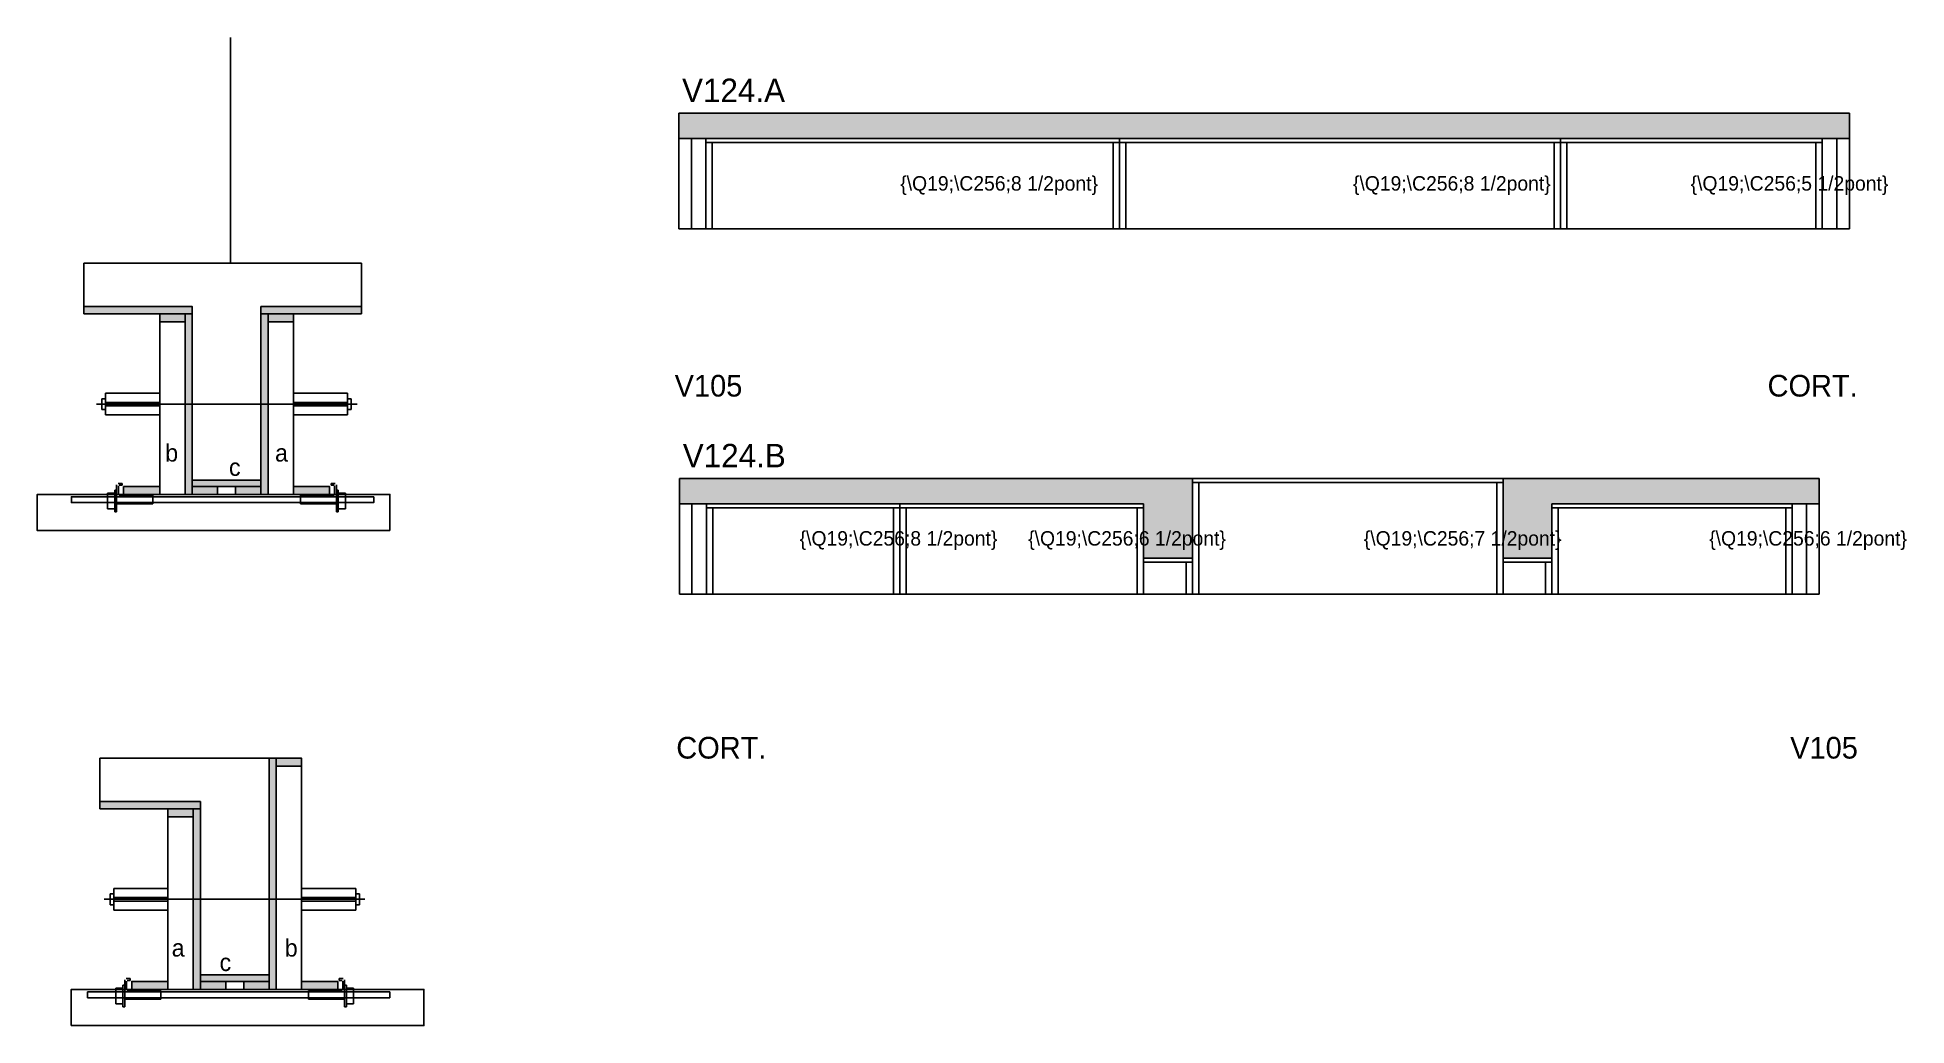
# Model space of a CAD drawing. Header units: metres. Extents: x 4917 to 5952, y 11780 to 12327.
import ezdxf

# ---------------------------------------------------------------- set-up
doc = ezdxf.new("R2010")
doc.units = ezdxf.units.M
for name, color, linetype in [('5', 7, 'Continuous'), ('barrote', 7, 'Continuous'), ('CONCRETO', 7, 'Continuous'), ('COTA', 7, 'Continuous'), ('detalhes', 7, 'Continuous'), ('Hachura', 7, 'Continuous'), ('Madeira', 7, 'Continuous'), ('Painéis', 7, 'Continuous'), ('presilha', 7, 'Continuous'), ('SARR_2.2x7', 7, 'Continuous'), ('SARR_3.5x7', 7, 'Continuous'), ('SCO-___-LAJ', 7, 'Continuous'), ('TENSOR', 7, 'Continuous'), ('texto', 7, 'Continuous'), ('Texto Seção', 7, 'Continuous')]:
    doc.layers.add(name, color=color, linetype=linetype)

msp = doc.modelspace()

# ---------------------------------------------------------------- hatches: boundary and pattern name
at = {"layer": 'COTA'}
h = msp.add_hatch(color=7, dxfattribs=at)
h.dxf.hatch_style = 1
h.paths.add_polyline_path([(5920, 12285.1), (5920, 12271.1), (5920, 12271.1), (5272, 12271.1), (5272, 12271.1), (5272, 12285.1), (5272, 12285.1), (5920, 12285.1)])
h = msp.add_hatch(color=7, dxfattribs=at)
h.dxf.hatch_style = 1
h.paths.add_polyline_path([(5556.3, 12038.9), (5556.3, 12082.9), (5556.3, 12082.9), (5272.3, 12082.9), (5272.3, 12082.9), (5272.3, 12068.9), (5272.3, 12068.9), (5529.3, 12068.9), (5529.3, 12068.9), (5529.3, 12038.9), (5529.3, 12038.9), (5556.3, 12038.9)])
h.paths.add_polyline_path([(5728.3, 12082.9), (5728.3, 12038.9), (5728.3, 12038.9), (5755.3, 12038.9), (5755.3, 12038.9), (5755.3, 12068.9), (5755.3, 12068.9), (5903.3, 12068.9), (5903.3, 12068.9), (5903.3, 12082.9), (5903.3, 12082.9), (5728.3, 12082.9)])
at = {"layer": 'Hachura'}
h = msp.add_hatch(color=7, dxfattribs=at)
h.dxf.hatch_style = 1
h.paths.add_polyline_path([(4942.7, 12174.1), (4942.7, 12178.1), (4942.7, 12178.1), (5002.7, 12178.1), (5002.7, 12178.1), (5002.7, 12174.1), (5002.7, 12174.1), (4942.7, 12174.1)])
h = msp.add_hatch(color=7, dxfattribs=at)
h.dxf.hatch_style = 1
h.paths.add_polyline_path([(4998.7, 12169.7), (4998.7, 12174.1), (4998.7, 12174.1), (4984.7, 12174.1), (4984.7, 12174.1), (4984.7, 12169.7), (4984.7, 12169.7), (4998.7, 12169.7)])
h = msp.add_hatch(color=7, dxfattribs=at)
h.dxf.hatch_style = 1
h.paths.add_polyline_path([(4998.7, 12174.1), (5002.7, 12174.1), (5002.7, 12174.1), (5002.7, 12074.1), (5002.7, 12074.1), (4998.7, 12074.1), (4998.7, 12074.1), (4998.7, 12174.1)])
h = msp.add_hatch(color=7, dxfattribs=at)
h.dxf.hatch_style = 1
h.paths.add_polyline_path([(5040.7, 12174.1), (5040.7, 12178.1), (5040.7, 12178.1), (5096.3, 12178.1), (5096.3, 12178.1), (5096.3, 12174.1), (5096.3, 12174.1), (5040.7, 12174.1)])
h = msp.add_hatch(color=7, dxfattribs=at)
h.dxf.hatch_style = 1
h.paths.add_polyline_path([(5044.7, 12174.1), (5040.7, 12174.1), (5040.7, 12174.1), (5040.7, 12074.1), (5040.7, 12074.1), (5044.7, 12074.1), (5044.7, 12074.1), (5044.7, 12174.1)])
h = msp.add_hatch(color=7, dxfattribs=at)
h.dxf.hatch_style = 1
h.paths.add_polyline_path([(5044.7, 12169.7), (5044.7, 12174.1), (5044.7, 12174.1), (5058.7, 12174.1), (5058.7, 12174.1), (5058.7, 12169.7), (5058.7, 12169.7), (5044.7, 12169.7)])
h = msp.add_hatch(color=7, dxfattribs=at)
h.dxf.hatch_style = 1
h.paths.add_polyline_path([(4964.7, 12074.1), (4964.7, 12078.5), (4964.7, 12078.5), (4984.7, 12078.5), (4984.7, 12078.5), (4984.7, 12074.1), (4984.7, 12074.1), (4964.7, 12074.1)])
h = msp.add_hatch(color=7, dxfattribs=at)
h.dxf.hatch_style = 1
h.paths.add_polyline_path([(5002.7, 12078.5), (5002.7, 12082.1), (5002.7, 12082.1), (5040.7, 12082.1), (5040.7, 12082.1), (5040.7, 12078.5), (5040.7, 12078.5), (5002.7, 12078.5)])
h = msp.add_hatch(color=7, dxfattribs=at)
h.dxf.hatch_style = 1
h.paths.add_polyline_path([(5002.7, 12074.1), (5002.7, 12078.5), (5002.7, 12078.5), (5016.7, 12078.5), (5016.7, 12078.5), (5016.7, 12074.1), (5016.7, 12074.1), (5002.7, 12074.1)])
h = msp.add_hatch(color=7, dxfattribs=at)
h.dxf.hatch_style = 1
h.paths.add_polyline_path([(5040.7, 12074.1), (5040.7, 12078.5), (5040.7, 12078.5), (5026.7, 12078.5), (5026.7, 12078.5), (5026.7, 12074.1), (5026.7, 12074.1), (5040.7, 12074.1)])
h = msp.add_hatch(color=7, dxfattribs=at)
h.dxf.hatch_style = 1
h.paths.add_polyline_path([(5078.7, 12074.1), (5078.7, 12078.5), (5078.7, 12078.5), (5058.7, 12078.5), (5058.7, 12078.5), (5058.7, 12074.1), (5058.7, 12074.1), (5078.7, 12074.1)])
h = msp.add_hatch(color=7, dxfattribs=at)
h.dxf.hatch_style = 1
h.paths.add_polyline_path([(5049.2, 11928.1), (5045.2, 11928.1), (5045.2, 11928.1), (5045.2, 11800.1), (5045.2, 11800.1), (5049.2, 11800.1), (5049.2, 11800.1), (5049.2, 11928.1)])
h = msp.add_hatch(color=7, dxfattribs=at)
h.dxf.hatch_style = 1
h.paths.add_polyline_path([(5049.2, 11923.7), (5049.2, 11928.1), (5049.2, 11928.1), (5063.2, 11928.1), (5063.2, 11928.1), (5063.2, 11923.7), (5063.2, 11923.7), (5049.2, 11923.7)])
h = msp.add_hatch(color=7, dxfattribs=at)
h.dxf.hatch_style = 1
h.paths.add_polyline_path([(5007.2, 11900.1), (5007.2, 11904.1), (5007.2, 11904.1), (4951.6, 11904.1), (4951.6, 11904.1), (4951.6, 11900.1), (4951.6, 11900.1), (5007.2, 11900.1)])
h = msp.add_hatch(color=7, dxfattribs=at)
h.dxf.hatch_style = 1
h.paths.add_polyline_path([(5003.2, 11895.7), (5003.2, 11900.1), (5003.2, 11900.1), (4989.2, 11900.1), (4989.2, 11900.1), (4989.2, 11895.7), (4989.2, 11895.7), (5003.2, 11895.7)])
h = msp.add_hatch(color=7, dxfattribs=at)
h.dxf.hatch_style = 1
h.paths.add_polyline_path([(5003.2, 11900.1), (5007.2, 11900.1), (5007.2, 11900.1), (5007.2, 11800.1), (5007.2, 11800.1), (5003.2, 11800.1), (5003.2, 11800.1), (5003.2, 11900.1)])
h = msp.add_hatch(color=7, dxfattribs=at)
h.dxf.hatch_style = 1
h.paths.add_polyline_path([(5045.2, 11804.5), (5045.2, 11808.1), (5045.2, 11808.1), (5007.2, 11808.1), (5007.2, 11808.1), (5007.2, 11804.5), (5007.2, 11804.5), (5045.2, 11804.5)])
h = msp.add_hatch(color=7, dxfattribs=at)
h.dxf.hatch_style = 1
h.paths.add_polyline_path([(4969.2, 11800.1), (4969.2, 11804.5), (4969.2, 11804.5), (4989.2, 11804.5), (4989.2, 11804.5), (4989.2, 11800.1), (4989.2, 11800.1), (4969.2, 11800.1)])
h = msp.add_hatch(color=7, dxfattribs=at)
h.dxf.hatch_style = 1
h.paths.add_polyline_path([(5007.2, 11800.1), (5007.2, 11804.5), (5007.2, 11804.5), (5021.2, 11804.5), (5021.2, 11804.5), (5021.2, 11800.1), (5021.2, 11800.1), (5007.2, 11800.1)])
h = msp.add_hatch(color=7, dxfattribs=at)
h.dxf.hatch_style = 1
h.paths.add_polyline_path([(5045.2, 11800.1), (5045.2, 11804.5), (5045.2, 11804.5), (5031.2, 11804.5), (5031.2, 11804.5), (5031.2, 11800.1), (5031.2, 11800.1), (5045.2, 11800.1)])
h = msp.add_hatch(color=7, dxfattribs=at)
h.dxf.hatch_style = 1
h.paths.add_polyline_path([(5083.2, 11800.1), (5083.2, 11804.5), (5083.2, 11804.5), (5063.2, 11804.5), (5063.2, 11804.5), (5063.2, 11800.1), (5063.2, 11800.1), (5083.2, 11800.1)])

# ---------------------------------------------------------------- linework, layer by layer
at = {"color": 7, "lineweight": 25}
for p, q in [((4952.7, 12127.1), (4952.7, 12121.1)), ((4954.7, 12127.1), (4952.7, 12127.1)), ((4954.7, 12130.1), (4954.7, 12118.1)), ((4954.7, 12130.1), (4984.7, 12130.1)), ((5088.7, 12130.1), (5058.7, 12130.1)), ((5088.7, 12130.1), (5088.7, 12118.1)), ((5090.7, 12127.1), (5088.7, 12127.1)), ((5090.7, 12127.1), (5090.7, 12121.1)), ((4954.7, 12121.1), (4952.7, 12121.1)), ((4984.7, 12125.1), (4954.7, 12125.1)), ((4984.7, 12123.1), (4954.7, 12123.1)), ((4954.7, 12118.1), (4984.7, 12118.1)), ((5058.7, 12125.1), (5088.7, 12125.1)), ((5058.7, 12123.1), (5088.7, 12123.1)), ((5088.7, 12118.1), (5058.7, 12118.1)), ((5088.7, 12121.1), (5090.7, 12121.1)), ((4957.2, 11853), (4957.2, 11847)), ((4957.2, 11853), (4959.2, 11853)), ((4959.2, 11856), (4959.2, 11844)), ((4959.2, 11856), (4989.2, 11856)), ((4989.2, 11851), (4959.2, 11851)), ((4989.2, 11849), (4959.2, 11849)), ((5093.2, 11856), (5063.2, 11856)), ((5063.2, 11851), (5093.2, 11851)), ((5063.2, 11849), (5093.2, 11849)), ((5093.2, 11856), (5093.2, 11844)), ((5093.2, 11853), (5095.2, 11853)), ((5095.2, 11853), (5095.2, 11847)), ((4959.2, 11847), (4957.2, 11847)), ((4959.2, 11844), (4989.2, 11844)), ((5093.2, 11844), (5063.2, 11844)), ((5093.2, 11847), (5095.2, 11847))]:
    msp.add_line(p, q, dxfattribs=at)
at = {"layer": 'barrote', "color": 7, "lineweight": 25}
for points in [[(5112.1, 12054.1), (4916.9, 12054.1), (4916.9, 12074.1), (5112.1, 12074.1)], [(4935.7, 11780.1), (5130.9, 11780.1), (5130.9, 11800.1), (4935.7, 11800.1)]]:
    msp.add_lwpolyline(points, close=True, dxfattribs=at)
at = {"layer": 'CONCRETO', "color": 7, "lineweight": 25}
for points in [[(5096.3, 12178.1), (5096.3, 12202.1), (4942.7, 12202.1), (4942.7, 12178.1), (5002.7, 12178.1), (5002.7, 12082.1), (5040.7, 12082.1), (5040.7, 12178.1)], [(4951.6, 11904.1), (4951.6, 11928.1), (5045.2, 11928.1), (5045.2, 11900.1), (5045.2, 11900.1), (5045.2, 11808.1), (5007.2, 11808.1), (5007.2, 11904.1)]]:
    msp.add_lwpolyline(points, close=True, dxfattribs=at)
at = {"layer": 'COTA', "color": 7, "lineweight": 25}
for p, q in [((5272, 12285.1), (5920, 12285.1)), ((5272, 12271.1), (5272, 12285.1)), ((5920, 12271.1), (5920, 12285.1)), ((5272.3, 12082.9), (5556.3, 12082.9)), ((5272.3, 12068.9), (5272.3, 12082.9)), ((5728.3, 12082.9), (5903.3, 12082.9)), ((5903.3, 12068.9), (5903.3, 12082.9))]:
    msp.add_line(p, q, dxfattribs=at)
at = {"layer": 'Defpoints', "color": 7, "lineweight": 25}
msp.add_line((5023.9, 12202.1), (5023.9, 12327.1), dxfattribs=at)
at = {"layer": 'Madeira', "color": 7, "lineweight": 25}
for points in [[(4998.7, 12169.7), (4998.7, 12174.1), (4984.7, 12174.1), (4984.7, 12169.7)], [(4998.7, 12174.1), (4984.7, 12174.1), (4984.7, 12074.1), (4998.7, 12074.1)], [(5044.7, 12169.7), (5044.7, 12174.1), (5058.7, 12174.1), (5058.7, 12169.7)], [(5044.7, 12174.1), (5058.7, 12174.1), (5058.7, 12074.1), (5044.7, 12074.1)], [(4964.7, 12074.1), (4964.7, 12078.5), (4984.7, 12078.5), (4984.7, 12074.1)], [(5002.7, 12074.1), (5002.7, 12078.5), (5016.7, 12078.5), (5016.7, 12074.1)], [(5040.7, 12074.1), (5040.7, 12078.5), (5026.7, 12078.5), (5026.7, 12074.1)], [(5078.7, 12074.1), (5078.7, 12078.5), (5058.7, 12078.5), (5058.7, 12074.1)], [(5049.2, 11923.7), (5049.2, 11928.1), (5063.2, 11928.1), (5063.2, 11923.7)], [(5049.2, 11928.1), (5063.2, 11928.1), (5063.2, 11800.1), (5049.2, 11800.1)], [(5003.2, 11895.7), (5003.2, 11900.1), (4989.2, 11900.1), (4989.2, 11895.7)], [(5003.2, 11900.1), (4989.2, 11900.1), (4989.2, 11800.1), (5003.2, 11800.1)], [(4969.2, 11800.1), (4969.2, 11804.5), (4989.2, 11804.5), (4989.2, 11800.1)], [(5007.2, 11800.1), (5007.2, 11804.5), (5021.2, 11804.5), (5021.2, 11800.1)], [(5045.2, 11800.1), (5045.2, 11804.5), (5031.2, 11804.5), (5031.2, 11800.1)], [(5083.2, 11800.1), (5083.2, 11804.5), (5063.2, 11804.5), (5063.2, 11800.1)]]:
    msp.add_lwpolyline(points, close=True, dxfattribs=at)
at = {"layer": 'Painéis', "color": 7, "lineweight": 25}
for p, q in [((5272, 12271.1), (5920, 12271.1)), ((5272, 12221.1), (5272, 12271.1)), ((5516, 12221.1), (5516, 12271.1)), ((5760, 12221.1), (5760, 12271.1)), ((5920, 12221.1), (5920, 12271.1)), ((5272, 12221.1), (5920, 12221.1)), ((5556.3, 12082.9), (5728.3, 12082.9)), ((5556.3, 12018.9), (5556.3, 12082.9)), ((5728.3, 12038.9), (5728.3, 12082.9)), ((5272.3, 12068.9), (5529.3, 12068.9)), ((5272.3, 12018.9), (5272.3, 12068.9)), ((5394.3, 12018.9), (5394.3, 12068.9)), ((5529.3, 12038.9), (5529.3, 12068.9)), ((5755.3, 12068.9), (5903.3, 12068.9)), ((5755.3, 12018.9), (5755.3, 12068.9)), ((5903.3, 12018.9), (5903.3, 12068.9)), ((5556.3, 12038.9), (5529.3, 12038.9)), ((5755.3, 12038.9), (5728.3, 12038.9)), ((5272.3, 12018.9), (5903.3, 12018.9))]:
    msp.add_line(p, q, dxfattribs=at)
for points in [[(4942.7, 12174.1), (4942.7, 12178.1), (5002.7, 12178.1), (5002.7, 12174.1)], [(4998.7, 12174.1), (5002.7, 12174.1), (5002.7, 12074.1), (4998.7, 12074.1)], [(5040.7, 12174.1), (5040.7, 12178.1), (5096.3, 12178.1), (5096.3, 12174.1)], [(5044.7, 12174.1), (5040.7, 12174.1), (5040.7, 12074.1), (5044.7, 12074.1)], [(5002.7, 12078.5), (5002.7, 12082.1), (5040.7, 12082.1), (5040.7, 12078.5)], [(5049.2, 11928.1), (5045.2, 11928.1), (5045.2, 11800.1), (5049.2, 11800.1)], [(5007.2, 11900.1), (5007.2, 11904.1), (4951.6, 11904.1), (4951.6, 11900.1)], [(5003.2, 11900.1), (5007.2, 11900.1), (5007.2, 11800.1), (5003.2, 11800.1)], [(5045.2, 11804.5), (5045.2, 11808.1), (5007.2, 11808.1), (5007.2, 11804.5)]]:
    msp.add_lwpolyline(points, close=True, dxfattribs=at)
at = {"layer": 'presilha', "color": 7, "lineweight": 25}
for p, q in [((4959.8, 12076.5), (4960.8, 12076.5)), ((4959.8, 12064.5), (4959.8, 12076.5)), ((4960.8, 12073.3), (4960.8, 12079.4)), ((4960.8, 12076.5), (4960.8, 12064.5)), ((4963.8, 12080.2), (4961.6, 12080.2)), ((4961.8, 12073.9), (4961.8, 12078.8)), ((4963.8, 12079.2), (4962.2, 12079.2)), ((4963.8, 12080.2), (4963.8, 12079.2)), ((5079.5, 12080.2), (5079.5, 12079.2)), ((5079.5, 12080.2), (5081.8, 12080.2)), ((5079.5, 12079.2), (5081.2, 12079.2)), ((5081.5, 12073.9), (5081.5, 12078.8)), ((5082.5, 12073.3), (5082.5, 12079.4)), ((5083.5, 12076.5), (5082.5, 12076.5)), ((5082.5, 12076.5), (5082.5, 12064.5)), ((5083.5, 12064.5), (5083.5, 12076.5)), ((4955.8, 12074.8), (4959.8, 12074.8)), ((4955.8, 12074.8), (4955.8, 12066.2)), ((4959.8, 12066.2), (4955.8, 12066.2)), ((4959.8, 12074.8), (4959.8, 12066.2)), ((4980.8, 12068.9), (4960.8, 12068.9)), ((4980.8, 12073.5), (4962.2, 12073.5)), ((4980.8, 12073.5), (4980.8, 12068.9)), ((5062.5, 12073.5), (5062.5, 12068.9)), ((5062.5, 12073.5), (5081.2, 12073.5)), ((5062.5, 12068.9), (5082.5, 12068.9)), ((5087.5, 12074.8), (5083.5, 12074.8)), ((5083.5, 12074.8), (5083.5, 12066.2)), ((5083.5, 12066.2), (5087.5, 12066.2)), ((5087.5, 12074.8), (5087.5, 12066.2)), ((4960.8, 12064.5), (4959.8, 12064.5)), ((5082.5, 12064.5), (5083.5, 12064.5)), ((4960.3, 11800.8), (4964.3, 11800.8)), ((4960.3, 11800.8), (4960.3, 11792.1)), ((4964.3, 11802.4), (4965.3, 11802.4)), ((4964.3, 11790.4), (4964.3, 11802.4)), ((4964.3, 11800.8), (4964.3, 11792.1)), ((4965.3, 11799.2), (4965.3, 11805.4)), ((4965.3, 11802.4), (4965.3, 11790.4)), ((4968.3, 11806.1), (4966.1, 11806.1)), ((4966.3, 11799.8), (4966.3, 11804.7)), ((4968.3, 11805.1), (4966.7, 11805.1)), ((4985.3, 11799.4), (4966.7, 11799.4)), ((4968.3, 11806.1), (4968.3, 11805.1)), ((4985.3, 11799.4), (4985.3, 11794.8)), ((5067, 11799.4), (5067, 11794.8)), ((5067, 11799.4), (5085.7, 11799.4)), ((5084, 11806.1), (5084, 11805.1)), ((5084, 11806.1), (5086.3, 11806.1)), ((5084, 11805.1), (5085.7, 11805.1)), ((5086, 11799.8), (5086, 11804.7)), ((5087, 11799.2), (5087, 11805.4)), ((5088, 11802.4), (5087, 11802.4)), ((5087, 11802.4), (5087, 11790.4)), ((5088, 11790.4), (5088, 11802.4)), ((5092, 11800.8), (5088, 11800.8)), ((5088, 11800.8), (5088, 11792.1)), ((5092, 11800.8), (5092, 11792.1)), ((4964.3, 11792.1), (4960.3, 11792.1)), ((4965.3, 11790.4), (4964.3, 11790.4)), ((4985.3, 11794.8), (4965.3, 11794.8)), ((5067, 11794.8), (5087, 11794.8)), ((5087, 11790.4), (5088, 11790.4)), ((5088, 11792.1), (5092, 11792.1))]:
    msp.add_line(p, q, dxfattribs=at)
at = {"layer": 'SARR_2.2x7', "color": 7, "lineweight": 25}
for p, q in [((5279, 12221.1), (5279, 12271.1)), ((5287, 12268.9), (5516, 12268.9)), ((5516, 12268.9), (5905, 12268.9)), ((5913, 12221.1), (5913, 12271.1)), ((5556.3, 12080.7), (5728.3, 12080.7)), ((5279.3, 12018.9), (5279.3, 12068.9)), ((5287.3, 12066.7), (5394.3, 12066.7)), ((5394.3, 12066.7), (5529.3, 12066.7)), ((5755.3, 12066.7), (5888.3, 12066.7)), ((5896.3, 12018.9), (5896.3, 12068.9)), ((5556.3, 12036.7), (5529.3, 12036.7)), ((5755.3, 12036.7), (5728.3, 12036.7))]:
    msp.add_line(p, q, dxfattribs=at)
at = {"layer": 'SARR_3.5x7', "color": 7, "lineweight": 25}
for p, q in [((5287, 12271.1), (5287, 12221.1)), ((5290.5, 12268.9), (5290.5, 12221.1)), ((5512.5, 12268.9), (5512.5, 12221.1)), ((5516, 12268.9), (5516, 12221.1)), ((5519.5, 12268.9), (5519.5, 12221.1)), ((5756.5, 12268.9), (5756.5, 12221.1)), ((5760, 12268.9), (5760, 12221.1)), ((5763.5, 12268.9), (5763.5, 12221.1)), ((5901.5, 12268.9), (5901.5, 12221.1)), ((5905, 12271.1), (5905, 12221.1)), ((5287, 12221.1), (5290.5, 12221.1)), ((5512.5, 12221.1), (5516, 12221.1)), ((5516, 12221.1), (5519.5, 12221.1)), ((5901.5, 12221.1), (5905, 12221.1)), ((5559.8, 12080.7), (5559.8, 12018.9)), ((5724.8, 12080.7), (5724.8, 12018.9)), ((5728.3, 12080.7), (5728.3, 12018.9)), ((5287.3, 12068.9), (5287.3, 12018.9)), ((5290.8, 12066.7), (5290.8, 12018.9)), ((5390.8, 12066.7), (5390.8, 12018.9)), ((5394.3, 12066.7), (5394.3, 12018.9)), ((5397.8, 12066.7), (5397.8, 12018.9)), ((5525.8, 12066.7), (5525.8, 12018.9)), ((5529.3, 12066.7), (5529.3, 12018.9)), ((5758.8, 12066.7), (5758.8, 12018.9)), ((5884.8, 12066.7), (5884.8, 12018.9)), ((5888.3, 12068.9), (5888.3, 12018.9)), ((5552.8, 12036.7), (5552.8, 12018.9)), ((5751.8, 12036.7), (5751.8, 12018.9)), ((5287.3, 12018.9), (5290.8, 12018.9)), ((5390.8, 12018.9), (5394.3, 12018.9)), ((5394.3, 12018.9), (5397.8, 12018.9)), ((5884.8, 12018.9), (5888.3, 12018.9))]:
    msp.add_line(p, q, dxfattribs=at)
at = {"layer": 'SCO-___-LAJ', "color": 7, "lineweight": 25}
for points in [[(5103.1, 12072.8), (4935.8, 12072.8), (4935.8, 12069.6), (5103.1, 12069.6)], [(4944.7, 11798.7), (5112, 11798.7), (5112, 11795.5), (4944.7, 11795.5)]]:
    msp.add_lwpolyline(points, close=True, dxfattribs=at)
at = {"layer": 'TENSOR', "color": 7, "lineweight": 25}
for p, q in [((4949.7, 12124.1), (5094, 12124.1)), ((5098.2, 11850), (4953.9, 11850))]:
    msp.add_line(p, q, dxfattribs=at)

# ---------------------------------------------------------------- texts
at = {"layer": '5', "color": 7, "lineweight": 25}
for s, p in [('V105', (5269.7, 12128.3)), ('CORT.', (5874.7, 12128.3)), ('CORT.', (5270.6, 11927.9)), ('V105', (5887.2, 11927.9))]:
    msp.add_text(s, height=12, dxfattribs=at).set_placement(p)
at = {"layer": 'detalhes', "color": 7, "lineweight": 25}
for s, p in [('b', (4987.7, 12092.3)), ('a', (5048.5, 12092.3)), ('c', (5023, 12084.4)), ('b', (5053.9, 11818.3)), ('a', (4991.3, 11818.3)), ('c', (5017.8, 11810.3))]:
    msp.add_text(s, height=9.6, dxfattribs=at).set_placement(p)
at = {"layer": 'texto', "color": 7, "lineweight": 25}
for s, p in [('{\\Q19;\\C256;8 1/2pont}', (5394.6, 12242.3)), ('{\\Q19;\\C256;8 1/2pont}', (5645.2, 12242.3)), ('{\\Q19;\\C256;5 1/2pont}', (5832.1, 12242.3)), ('{\\Q19;\\C256;8 1/2pont}', (5338.9, 12045.8)), ('{\\Q19;\\C256;6 1/2pont}', (5465.4, 12045.8)), ('{\\Q19;\\C256;7 1/2pont}', (5651.2, 12045.8)), ('{\\Q19;\\C256;6 1/2pont}', (5842.4, 12045.8))]:
    msp.add_text(s, height=8, dxfattribs=at).set_placement(p)
at = {"layer": 'Texto Seção', "color": 7, "lineweight": 25}
for s, p in [('V124.A', (5273.8, 12291.3)), ('V124.B', (5274.2, 12089.1))]:
    msp.add_text(s, height=13, dxfattribs=at).set_placement(p)

doc.saveas('drawing.dxf')
